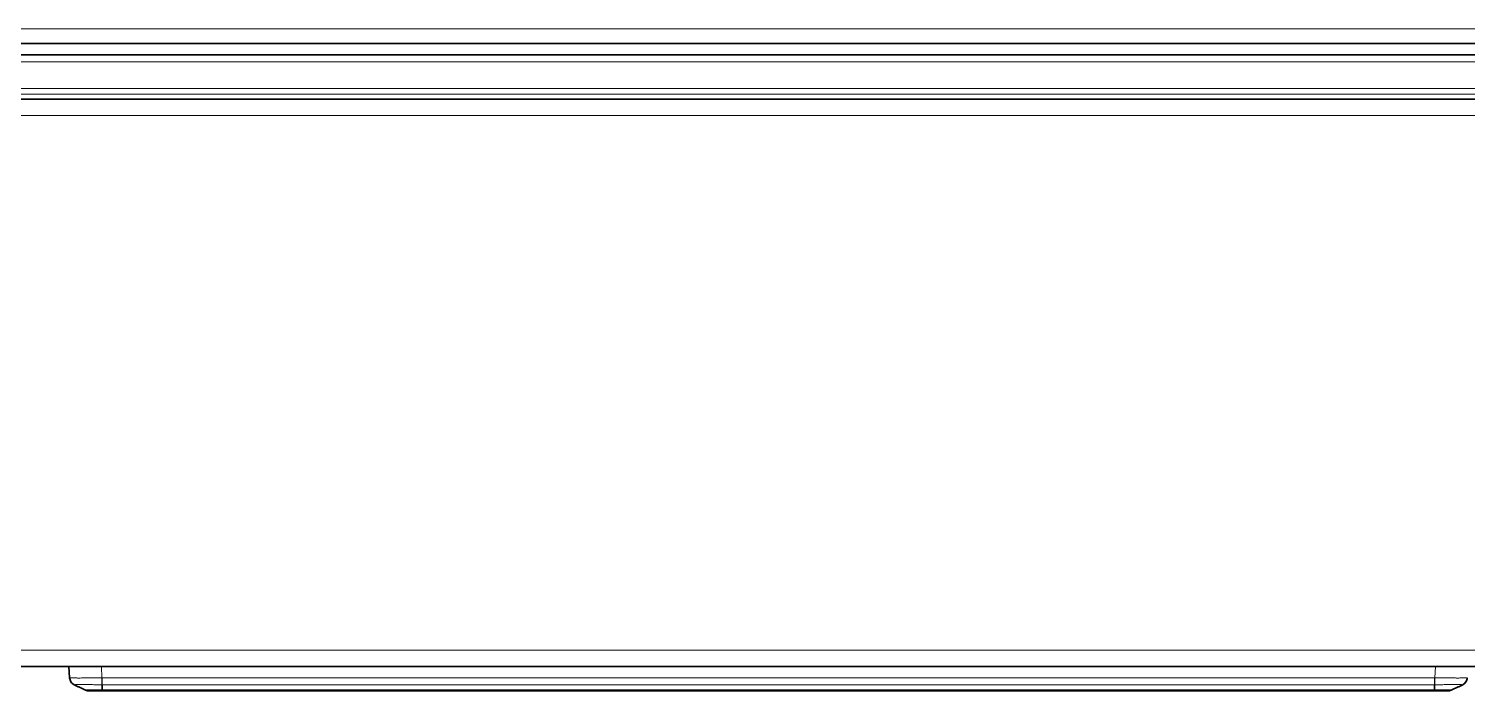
# Model space of a CAD drawing. Header units: inches. Extents: x -1096 to 3103, y -191 to 3207.
# Drawn here: x 1435.2 to 1612.7, y -114.7 to -33 of the extents above; entities that cross this region are included whole.
import ezdxf

# ---------------------------------------------------------------- set-up
doc = ezdxf.new("R2010")
doc.units = ezdxf.units.IN

msp = doc.modelspace()

# ---------------------------------------------------------------- linework, layer by layer
at = {"lineweight": 13}
for p, q in [((1793.36, -32.96), (1301.57, -32.96)), ((1675.91, -37.04), (1367.01, -37.04)), ((1367.01, -40.34), (1675.91, -40.34)), ((1675.91, -41.02), (1367.01, -41.02)), ((1643.55, -43.66), (1409.38, -43.66)), ((1409.38, -109.66), (1643.55, -109.66)), ((1444.16, -111.66), (1444.23, -113.07)), ((1608.7, -113.07), (1608.77, -111.66)), ((1444.26, -113.07), (1608.66, -113.07)), ((1444.26, -113.92), (1444.23, -113.92)), ((1608.66, -113.92), (1444.26, -113.92)), ((1444.26, -114.56), (1608.66, -114.56)), ((1608.7, -113.92), (1608.66, -113.92))]:
    msp.add_line(p, q, dxfattribs=at)
at = {"lineweight": 35}
for p, q in [((1794.41, -34.76), (1302.13, -34.76)), ((1367.01, -36.16), (1675.91, -36.16)), ((1409.38, -41.66), (1643.55, -41.66)), ((1409.38, -111.66), (1643.55, -111.66)), ((1440.24, -113.07), (1440.16, -111.66)), ((1608.66, -114.66), (1444.26, -114.66)), ((1460.79, -114.72), (1460.79, -114.66)), ((1503.18, -114.66), (1503.18, -114.72)), ((1504.96, -114.66), (1504.96, -114.72)), ((1519.57, -114.66), (1519.57, -114.72)), ((1520.92, -114.66), (1520.92, -114.72)), ((1523.84, -114.72), (1523.84, -114.66)), ((1530.31, -114.72), (1530.31, -114.66)), ((1532.11, -114.72), (1532.11, -114.66)), ((1547.96, -114.72), (1547.96, -114.66))]:
    msp.add_line(p, q, dxfattribs=at)
for centre, major_axis, ratio, start_param, end_param in [((1441.24, -113.02), (-0.999, -0.052), 0.99998, 0, 1.065736), ((1611.69, -113.02), (-0.999, 0.052), 0.999981, 2.075858, 3.141593)]:
    msp.add_ellipse(centre, major_axis=major_axis, ratio=ratio, start_param=start_param, end_param=end_param, dxfattribs=at)
at = {"lineweight": 13}
for centre, major_axis, ratio, start_param, end_param in [((1444.23, -113.02), (0.006, 1), 0.000322, 3.594295, 4.66003), ((1608.7, -113.02), (-0.006, 1), 0.000329, 1.623155, 2.688891)]:
    msp.add_ellipse(centre, major_axis=major_axis, ratio=ratio, start_param=start_param, end_param=end_param, dxfattribs=at)
at = {"lineweight": 35}
for points, knots in [([(1440.24, -113.07), (1440.24, -113.16), (1440.26, -113.25), (1440.32, -113.42), (1440.35, -113.5), (1440.45, -113.65), (1440.51, -113.71), (1440.64, -113.83), (1440.72, -113.88), (1440.8, -113.92)], [0, 0, 0, 0, 0.25, 0.25, 0.5, 0.5, 0.75, 0.75, 1, 1, 1, 1]), ([(1612.13, -113.92), (1612.21, -113.88), (1612.28, -113.83), (1612.42, -113.71), (1612.48, -113.65), (1612.57, -113.5), (1612.61, -113.42), (1612.67, -113.25), (1612.69, -113.16), (1612.69, -113.07)], [0, 0, 0, 0, 0.25, 0.25, 0.5, 0.5, 0.75, 0.75, 1, 1, 1, 1]), ([(1442.11, -114.56), (1442.18, -114.59), (1442.25, -114.62), (1442.4, -114.65), (1442.48, -114.66), (1442.55, -114.66)], [0, 0, 0, 0, 0.5, 0.5, 1, 1, 1, 1]), ([(1444.26, -114.66), (1444.21, -114.66), (1444.15, -114.66), (1444.07, -114.66), (1444.04, -114.66), (1443.99, -114.66), (1443.96, -114.66), (1443.88, -114.66), (1443.82, -114.66), (1443.72, -114.66), (1443.66, -114.66), (1443.56, -114.66), (1443.51, -114.66), (1443.44, -114.66), (1443.41, -114.66), (1443.37, -114.66), (1443.34, -114.66), (1443.27, -114.66), (1443.23, -114.66), (1443.14, -114.66), (1443.1, -114.66), (1443.04, -114.66), (1443.02, -114.66), (1442.99, -114.66), (1442.97, -114.66), (1442.92, -114.66), (1442.85, -114.66), (1442.79, -114.66), (1442.74, -114.66), (1442.71, -114.66), (1442.68, -114.66), (1442.67, -114.66), (1442.65, -114.66), (1442.64, -114.66), (1442.62, -114.66), (1442.6, -114.66), (1442.58, -114.66), (1442.57, -114.66), (1442.56, -114.66), (1442.55, -114.66), (1442.55, -114.66)], [0, 0, 0, 0, 0.0625, 0.0625, 0.09375, 0.09375, 0.125, 0.125, 0.1875, 0.1875, 0.25, 0.25, 0.3125, 0.3125, 0.34375, 0.34375, 0.375, 0.375, 0.4375, 0.4375, 0.5, 0.5, 0.53125, 0.53125, 0.5625, 0.5625, 0.625, 0.6875, 0.6875, 0.75, 0.75, 0.78125, 0.78125, 0.8125, 0.8125, 0.875, 0.875, 0.9375, 0.9375, 1, 1, 1, 1]), ([(1444.26, -114.56), (1444.26, -114.59), (1444.26, -114.62), (1444.26, -114.65), (1444.26, -114.66), (1444.26, -114.66)], [0, 0, 0, 0, 0.502236, 0.502236, 1, 1, 1, 1]), ([(1608.66, -114.66), (1608.66, -114.66), (1608.66, -114.65), (1608.66, -114.62), (1608.66, -114.59), (1608.66, -114.56)], [0, 0, 0, 0, 0.49773, 0.49773, 1, 1, 1, 1]), ([(1610.38, -114.66), (1610.38, -114.66), (1610.37, -114.66), (1610.36, -114.66), (1610.36, -114.66), (1610.35, -114.66), (1610.34, -114.66), (1610.33, -114.66), (1610.31, -114.66), (1610.28, -114.66), (1610.26, -114.66), (1610.22, -114.66), (1610.19, -114.66), (1610.15, -114.66), (1610.14, -114.66), (1610.11, -114.66), (1610.09, -114.66), (1610.05, -114.66), (1609.98, -114.66), (1609.91, -114.66), (1609.83, -114.66), (1609.79, -114.66), (1609.7, -114.66), (1609.61, -114.66), (1609.51, -114.66), (1609.42, -114.66), (1609.37, -114.66), (1609.29, -114.66), (1609.26, -114.66), (1609.21, -114.66), (1609.18, -114.66), (1609.1, -114.66), (1609.05, -114.66), (1608.94, -114.66), (1608.89, -114.66), (1608.78, -114.66), (1608.72, -114.66), (1608.66, -114.66)], [0, 0, 0, 0, 0.0625, 0.0625, 0.09375, 0.09375, 0.125, 0.125, 0.1875, 0.1875, 0.25, 0.25, 0.3125, 0.3125, 0.34375, 0.34375, 0.375, 0.375, 0.4375, 0.5, 0.5, 0.5625, 0.5625, 0.625, 0.6875, 0.6875, 0.75, 0.75, 0.78125, 0.78125, 0.8125, 0.8125, 0.875, 0.875, 0.9375, 0.9375, 1, 1, 1, 1]), ([(1610.38, -114.66), (1610.45, -114.66), (1610.53, -114.65), (1610.67, -114.62), (1610.75, -114.59), (1610.81, -114.56)], [0, 0, 0, 0, 0.5, 0.5, 1, 1, 1, 1])]:
    msp.add_open_spline(points, degree=3, knots=knots, dxfattribs=at)
at = {"lineweight": 13}
for points, knots in [([(1440.24, -113.07), (1440.24, -113.07), (1440.24, -113.07), (1440.26, -113.08), (1440.27, -113.08), (1440.29, -113.08), (1440.29, -113.08), (1440.3, -113.08), (1440.31, -113.08), (1440.34, -113.08), (1440.37, -113.08), (1440.45, -113.08), (1440.49, -113.08), (1440.57, -113.08), (1440.61, -113.08), (1440.65, -113.08), (1440.68, -113.08), (1440.7, -113.08), (1440.77, -113.08), (1440.84, -113.08), (1440.99, -113.08), (1441.06, -113.08), (1441.19, -113.09), (1441.23, -113.09), (1441.32, -113.09), (1441.36, -113.09), (1441.5, -113.09), (1441.6, -113.09), (1441.8, -113.08), (1441.91, -113.08), (1442.12, -113.08), (1442.23, -113.08), (1442.38, -113.08), (1442.41, -113.08), (1442.47, -113.08), (1442.5, -113.08), (1442.58, -113.08), (1442.64, -113.08), (1442.83, -113.08), (1442.95, -113.08), (1443.2, -113.08), (1443.32, -113.08), (1443.51, -113.08), (1443.58, -113.08), (1443.68, -113.08), (1443.71, -113.08), (1443.77, -113.08), (1443.81, -113.08), (1443.97, -113.07), (1444.1, -113.07), (1444.23, -113.07)], [0, 0, 0, 0, 0.0625, 0.0625, 0.09375, 0.09375, 0.109375, 0.109375, 0.125, 0.125, 0.1875, 0.1875, 0.25, 0.25, 0.28125, 0.296875, 0.296875, 0.3125, 0.3125, 0.375, 0.375, 0.4375, 0.4375, 0.46875, 0.46875, 0.5, 0.5, 0.5625, 0.5625, 0.625, 0.625, 0.6875, 0.6875, 0.703125, 0.703125, 0.71875, 0.71875, 0.75, 0.75, 0.8125, 0.8125, 0.875, 0.875, 0.90625, 0.90625, 0.921875, 0.921875, 0.9375, 0.9375, 1, 1, 1, 1]), ([(1444.26, -113.07), (1444.26, -113.16), (1444.26, -113.25), (1444.26, -113.42), (1444.26, -113.5), (1444.26, -113.65), (1444.26, -113.71), (1444.26, -113.83), (1444.26, -113.88), (1444.26, -113.92)], [0, 0, 0, 0, 0.25, 0.25, 0.5, 0.5, 0.75, 0.75, 1, 1, 1, 1]), ([(1608.66, -113.07), (1608.66, -113.16), (1608.66, -113.25), (1608.66, -113.42), (1608.66, -113.5), (1608.67, -113.65), (1608.67, -113.71), (1608.67, -113.83), (1608.67, -113.88), (1608.67, -113.92)], [0, 0, 0, 0, 0.25, 0.25, 0.5, 0.5, 0.75, 0.75, 1, 1, 1, 1]), ([(1608.7, -113.07), (1608.83, -113.07), (1608.96, -113.07), (1609.15, -113.08), (1609.22, -113.08), (1609.32, -113.08), (1609.35, -113.08), (1609.41, -113.08), (1609.45, -113.08), (1609.61, -113.08), (1609.73, -113.08), (1609.98, -113.08), (1610.11, -113.08), (1610.29, -113.08), (1610.38, -113.08), (1610.46, -113.08), (1610.52, -113.08), (1610.55, -113.08), (1610.7, -113.08), (1610.81, -113.08), (1611.03, -113.08), (1611.13, -113.08), (1611.28, -113.09), (1611.33, -113.09), (1611.43, -113.09), (1611.48, -113.09), (1611.61, -113.09), (1611.7, -113.09), (1611.87, -113.08), (1611.94, -113.08), (1612.09, -113.08), (1612.16, -113.08), (1612.23, -113.08), (1612.25, -113.08), (1612.28, -113.08), (1612.29, -113.08), (1612.33, -113.08), (1612.36, -113.08), (1612.44, -113.08), (1612.48, -113.08), (1612.56, -113.08), (1612.59, -113.08), (1612.63, -113.08), (1612.64, -113.08), (1612.65, -113.08), (1612.66, -113.08), (1612.66, -113.08), (1612.67, -113.08), (1612.68, -113.07), (1612.69, -113.07), (1612.69, -113.07)], [0, 0, 0, 0, 0.0625, 0.0625, 0.09375, 0.09375, 0.109375, 0.109375, 0.125, 0.125, 0.1875, 0.1875, 0.25, 0.25, 0.28125, 0.296875, 0.296875, 0.3125, 0.3125, 0.375, 0.375, 0.4375, 0.4375, 0.46875, 0.46875, 0.5, 0.5, 0.5625, 0.5625, 0.625, 0.625, 0.6875, 0.6875, 0.703125, 0.703125, 0.71875, 0.71875, 0.75, 0.75, 0.8125, 0.8125, 0.875, 0.875, 0.90625, 0.90625, 0.921875, 0.921875, 0.9375, 0.9375, 1, 1, 1, 1]), ([(1444.23, -113.92), (1444.11, -113.92), (1444, -113.92), (1443.86, -113.92), (1443.83, -113.92), (1443.78, -113.92), (1443.75, -113.92), (1443.67, -113.92), (1443.61, -113.92), (1443.45, -113.92), (1443.34, -113.92), (1443.13, -113.91), (1443.02, -113.91), (1442.87, -113.91), (1442.81, -113.91), (1442.74, -113.91), (1442.71, -113.91), (1442.66, -113.91), (1442.54, -113.91), (1442.42, -113.91), (1442.23, -113.91), (1442.05, -113.91), (1441.89, -113.91), (1441.77, -113.91), (1441.73, -113.91), (1441.65, -113.91), (1441.62, -113.91), (1441.51, -113.91), (1441.44, -113.91), (1441.32, -113.91), (1441.26, -113.91), (1441.2, -113.91), (1441.18, -113.91), (1441.16, -113.91), (1441.12, -113.91), (1441.09, -113.91), (1441.02, -113.91), (1440.98, -113.91), (1440.92, -113.92), (1440.89, -113.92), (1440.86, -113.92), (1440.86, -113.92), (1440.85, -113.92), (1440.84, -113.92), (1440.83, -113.92), (1440.82, -113.92), (1440.81, -113.92), (1440.8, -113.92), (1440.8, -113.92)], [0, 0, 0, 0, 0.0625, 0.0625, 0.078125, 0.078125, 0.09375, 0.09375, 0.125, 0.125, 0.1875, 0.1875, 0.25, 0.25, 0.28125, 0.28125, 0.296875, 0.296875, 0.3125, 0.375, 0.375, 0.4375, 0.5, 0.5, 0.53125, 0.53125, 0.5625, 0.5625, 0.625, 0.625, 0.6875, 0.6875, 0.703125, 0.703125, 0.71875, 0.75, 0.75, 0.8125, 0.8125, 0.875, 0.875, 0.890625, 0.890625, 0.90625, 0.90625, 0.9375, 0.9375, 1, 1, 1, 1]), ([(1442.11, -114.56), (1442.11, -114.56), (1442.11, -114.56), (1442.11, -114.56), (1442.11, -114.56), (1442.12, -114.56), (1442.12, -114.56), (1442.12, -114.56), (1442.13, -114.56), (1442.14, -114.56), (1442.15, -114.56), (1442.18, -114.56), (1442.2, -114.56), (1442.23, -114.56), (1442.24, -114.56), (1442.27, -114.56), (1442.28, -114.56), (1442.32, -114.56), (1442.35, -114.56), (1442.42, -114.56), (1442.49, -114.56), (1442.57, -114.56), (1442.64, -114.56), (1442.66, -114.56), (1442.71, -114.56), (1442.74, -114.56), (1442.81, -114.56), (1442.91, -114.56), (1443.02, -114.56), (1443.11, -114.56), (1443.14, -114.56), (1443.18, -114.56), (1443.2, -114.56), (1443.23, -114.56), (1443.25, -114.56), (1443.32, -114.56), (1443.38, -114.56), (1443.51, -114.56), (1443.58, -114.56), (1443.71, -114.56), (1443.78, -114.56), (1443.88, -114.56), (1443.92, -114.56), (1443.98, -114.56), (1444.02, -114.56), (1444.09, -114.56), (1444.12, -114.56), (1444.18, -114.56), (1444.2, -114.56), (1444.23, -114.56), (1444.25, -114.56), (1444.25, -114.56), (1444.26, -114.56), (1444.26, -114.56)], [0, 0, 0, 0, 0.001787, 0.001787, 0.003741, 0.007648, 0.015461, 0.031089, 0.062344, 0.062344, 0.124855, 0.124855, 0.187365, 0.187365, 0.21862, 0.21862, 0.249875, 0.249875, 0.312386, 0.312386, 0.374896, 0.437406, 0.437406, 0.468662, 0.468662, 0.499917, 0.499917, 0.562427, 0.624938, 0.624938, 0.656193, 0.656193, 0.67182, 0.67182, 0.687448, 0.687448, 0.749958, 0.749958, 0.812469, 0.812469, 0.874979, 0.874979, 0.906234, 0.906234, 0.93749, 0.93749, 0.968745, 0.968745, 0.984372, 0.992186, 0.996093, 0.996093, 1, 1, 1, 1]), ([(1608.66, -114.56), (1608.67, -114.56), (1608.67, -114.56), (1608.67, -114.56), (1608.68, -114.56), (1608.7, -114.56), (1608.73, -114.56), (1608.79, -114.56), (1608.84, -114.56), (1608.94, -114.56), (1609.01, -114.56), (1609.15, -114.56), (1609.22, -114.56), (1609.32, -114.56), (1609.35, -114.56), (1609.41, -114.56), (1609.45, -114.56), (1609.54, -114.56), (1609.61, -114.56), (1609.73, -114.56), (1609.85, -114.56), (1609.96, -114.56), (1610.04, -114.56), (1610.07, -114.56), (1610.12, -114.56), (1610.14, -114.56), (1610.22, -114.56), (1610.31, -114.56), (1610.39, -114.56), (1610.45, -114.56), (1610.47, -114.56), (1610.5, -114.56), (1610.51, -114.56), (1610.53, -114.56), (1610.54, -114.56), (1610.58, -114.56), (1610.61, -114.56), (1610.66, -114.56), (1610.69, -114.56), (1610.73, -114.56), (1610.75, -114.56), (1610.77, -114.56), (1610.78, -114.56), (1610.79, -114.56), (1610.79, -114.56), (1610.8, -114.56), (1610.81, -114.56), (1610.81, -114.56), (1610.81, -114.56), (1610.81, -114.56), (1610.81, -114.56), (1610.81, -114.56), (1610.81, -114.56), (1610.81, -114.56)], [0, 0, 0, 0, 0.001953, 0.001953, 0.003906, 0.007813, 0.015625, 0.03125, 0.0625, 0.0625, 0.125, 0.125, 0.1875, 0.1875, 0.21875, 0.21875, 0.25, 0.25, 0.3125, 0.3125, 0.375, 0.4375, 0.4375, 0.46875, 0.46875, 0.5, 0.5, 0.5625, 0.625, 0.625, 0.65625, 0.65625, 0.671875, 0.671875, 0.6875, 0.6875, 0.75, 0.75, 0.8125, 0.8125, 0.875, 0.875, 0.90625, 0.90625, 0.9375, 0.9375, 0.96875, 0.96875, 0.984375, 0.992187, 0.996094, 0.996094, 1, 1, 1, 1]), ([(1612.13, -113.92), (1612.13, -113.92), (1612.12, -113.92), (1612.11, -113.92), (1612.1, -113.92), (1612.1, -113.92), (1612.09, -113.92), (1612.08, -113.92), (1612.07, -113.92), (1612.04, -113.92), (1612.01, -113.92), (1611.95, -113.91), (1611.91, -113.91), (1611.84, -113.91), (1611.82, -113.91), (1611.78, -113.91), (1611.77, -113.91), (1611.75, -113.91), (1611.68, -113.91), (1611.61, -113.91), (1611.49, -113.91), (1611.35, -113.91), (1611.2, -113.91), (1611.08, -113.91), (1611.04, -113.91), (1610.96, -113.91), (1610.92, -113.91), (1610.79, -113.91), (1610.7, -113.91), (1610.51, -113.91), (1610.42, -113.91), (1610.29, -113.91), (1610.27, -113.91), (1610.22, -113.91), (1610.14, -113.91), (1610.06, -113.91), (1609.91, -113.91), (1609.8, -113.91), (1609.59, -113.92), (1609.48, -113.92), (1609.35, -113.92), (1609.32, -113.92), (1609.26, -113.92), (1609.23, -113.92), (1609.15, -113.92), (1609.09, -113.92), (1608.93, -113.92), (1608.81, -113.92), (1608.7, -113.92)], [0, 0, 0, 0, 0.0625, 0.0625, 0.078125, 0.078125, 0.09375, 0.09375, 0.125, 0.125, 0.1875, 0.1875, 0.25, 0.25, 0.28125, 0.28125, 0.296875, 0.296875, 0.3125, 0.375, 0.375, 0.4375, 0.5, 0.5, 0.53125, 0.53125, 0.5625, 0.5625, 0.625, 0.625, 0.6875, 0.6875, 0.703125, 0.703125, 0.71875, 0.75, 0.75, 0.8125, 0.8125, 0.875, 0.875, 0.890625, 0.890625, 0.90625, 0.90625, 0.9375, 0.9375, 1, 1, 1, 1])]:
    msp.add_open_spline(points, degree=3, knots=knots, dxfattribs=at)
for points, degree in [([(1444.23, -113.07), (1444.24, -113.07), (1444.25, -113.07), (1444.26, -113.07)], 3), ([(1608.66, -113.07), (1608.68, -113.07), (1608.69, -113.07), (1608.7, -113.07)], 3), ([(1440.8, -113.92), (1440.8, -113.92)], 1), ([(1612.13, -113.92), (1612.13, -113.92)], 1)]:
    msp.add_open_spline(points, degree=degree, dxfattribs=at)
at = {"lineweight": 35}
for points in [[(1440.8, -113.92), (1442.11, -114.56)], [(1444.26, -113.92), (1444.26, -114.56)], [(1608.66, -113.92), (1608.66, -114.56)], [(1612.13, -113.92), (1610.81, -114.56)]]:
    msp.add_open_spline(points, degree=1, dxfattribs=at)

doc.saveas('drawing.dxf')
